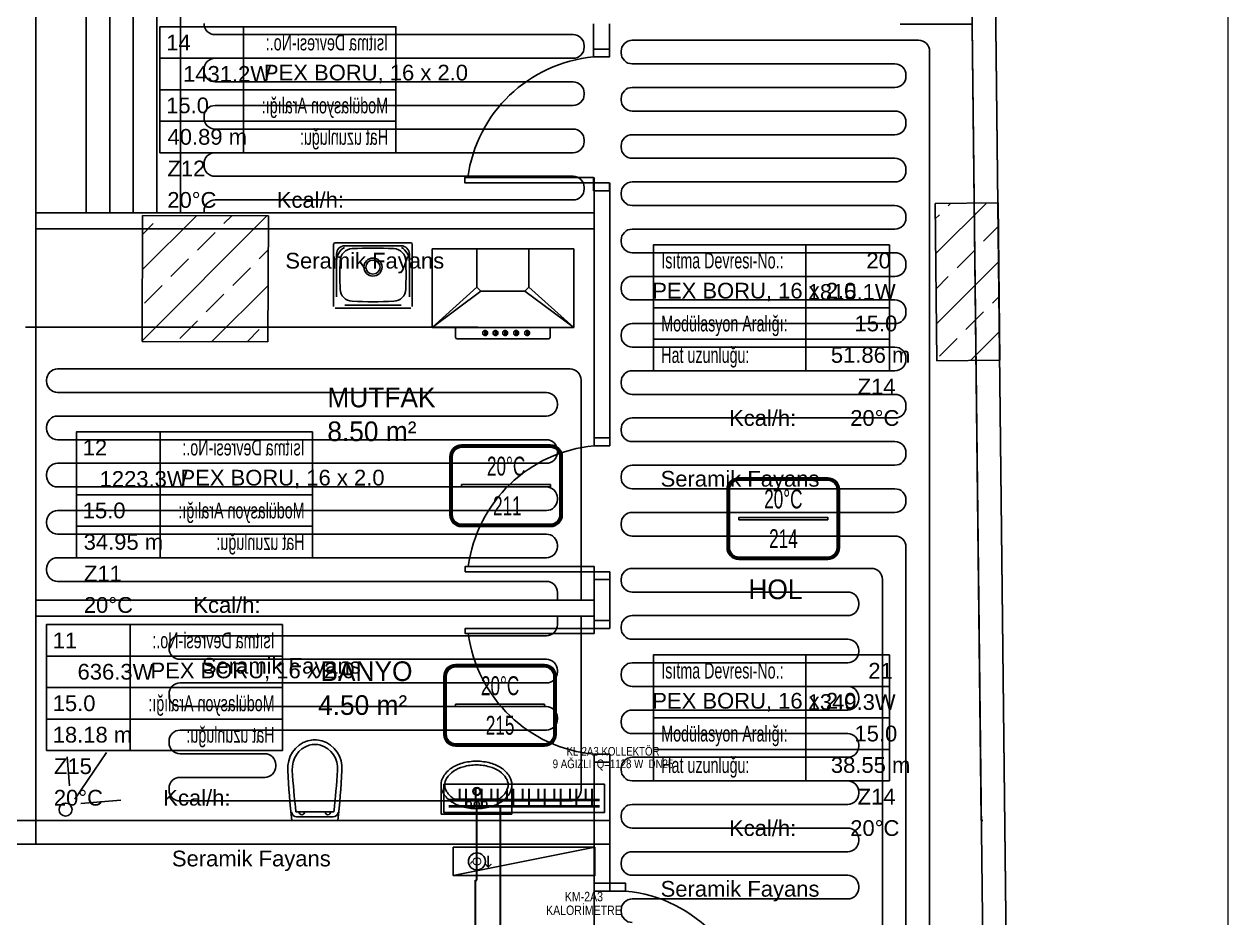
# Model space of a CAD drawing. Header units: centimetres. Extents: x 247996 to 315152, y -468471 to -440326.
# Drawn here: x 288279 to 289044, y -441789 to -441221 of the extents above; entities that cross this region are included whole.
import ezdxf
from ezdxf.enums import TextEntityAlignment as Align

# ---------------------------------------------------------------- set-up
doc = ezdxf.new("R2010")
doc.units = ezdxf.units.CM
doc.linetypes.add('ISITMA DONUS HATTI', pattern=[1.66, 1.57, -0.02, -0.07])
for name, color, linetype, lineweight in [('SCOTT-ANTED', 144, 'CONTINUOUS', 0), ('SCOTT-MTY-ISITMA-DONUS-BORU', 30, 'ISITMA DONUS HATTI', 30), ('SCOTT-MTY-ISITMA-GIDIS-BORU', 10, 'CONTINUOUS', 30)]:
    doc.layers.add(name, color=color, linetype=linetype, lineweight=lineweight)
for name, color, linetype in [('SCOTT-MKDU0', 50, 'CONTINUOUS'), ('SCOTT-MTY-ISIKAYBIMAHAL', 2, 'CONTINUOUS'), ('SCOTT-MTY-KALORIMETRE', 6, 'Continuous'), ('SCOTT-MTY-KOLLETÖR', 7, 'CONTINUOUS'), ('SCOTT-MTY-PEX-BORU', 1, 'CONTINUOUS'), ('SCOTT-MTY-RADYATÖR', 2, 'CONTINUOUS'), ('SCOTT-MTY-SAYAC', 3, 'Continuous'), ('SCOTT-MTY-VANA', 1, 'Continuous')]:
    doc.layers.add(name, color=color, linetype=linetype)
doc.styles.add('MtXpl_Comic_Sans_MS', font='comic.ttf')
doc.styles.add('MTYCAPLT', font='arial.ttf')
doc.styles.add('ROTAS', font='arial.ttf')

# ---------------------------------------------------------------- blocks, each defined once
blk = doc.blocks.new('T-DOLAP')
blk.add_line((-45, -9), (45, 9))
blk.add_lwpolyline([(-45, -9), (45, -9), (45, 9), (-45, 9)], close=True)
blk = doc.blocks.new('T-KALORIMETRE')
for p, q in [((-10, 0), (-6, 0)), ((6, 0), (10, 0))]:
    blk.add_line(p, q)
blk.add_lwpolyline([(-4, 8), (4, 8), (2, 10), (4, 8), (2, 6)])
blk.add_circle((0, 0), 6)
at = {"style": 'ROTAS'}
blk.add_text('Q', height=6, dxfattribs=at).set_placement((0, 0), align=Align.MIDDLE_CENTER)
blk = doc.blocks.new('MTY-RADYATOR MAHAL0')
at = {"layer": 'SCOTT-MTY-ISIKAYBIMAHAL', "color": 2}
for points in [[(-35.71, 18.44), (-35.71, -18.44, 0.414214), (-28.21, -25.94), (28.21, -25.94, 0.414214), (35.71, -18.44), (35.71, 18.44, 0.414214), (28.21, 25.94), (-28.21, 25.94, 0.414214)], [(-34.21, 18.44), (-34.21, -18.44, 0.414214), (-28.21, -24.44), (28.21, -24.44, 0.414214), (34.21, -18.44), (34.21, 18.44, 0.414214), (28.21, 24.44), (-28.21, 24.44, 0.414214)]]:
    blk.add_lwpolyline(points, format="xyb", close=True, dxfattribs=at)
at = {"layer": 'SCOTT-MTY-ISIKAYBIMAHAL', "color": 4}
for points in [[(-35.21, 18.44), (-35.21, -18.44, 0.414214), (-28.21, -25.44), (28.21, -25.44, 0.414214), (35.21, -18.44), (35.21, 18.44, 0.414214), (28.21, 25.44), (-28.21, 25.44, 0.414214)], [(-34.71, 18.44), (-34.71, -18.44, 0.414214), (-28.21, -24.94), (28.21, -24.94, 0.414214), (34.71, -18.44), (34.71, 18.44, 0.414214), (28.21, 24.94), (-28.21, 24.94, 0.414214)]]:
    blk.add_lwpolyline(points, format="xyb", close=True, dxfattribs=at)
at = {"layer": 'SCOTT-MTY-ISIKAYBIMAHAL', "color": 2}
blk.add_lwpolyline([(-28.21, 0.75), (28.21, 0.75), (28.21, -0.75), (-28.21, -0.75)], close=True, dxfattribs=at)
at = {"layer": 'SCOTT-MTY-ISIKAYBIMAHAL', "color": 1, "style": 'MTYCAPLT', "width": 0.65}
for tag, p in [('MAHAL_001', (-14.86, 29.85)), ('NO_001', (-8.34, 6.72))]:
    blk.add_attdef(tag, p, '', height=12, rotation=359.99998, dxfattribs=at)
at = {"layer": 'SCOTT-MTY-ISIKAYBIMAHAL', "color": 4, "style": 'MTYCAPLT', "width": 0.65}
for tag, p in [('DERECE_001', (-22.83, -18.47)), ('ISIKAYBI_001', (-22.73, -41.1))]:
    blk.add_attdef(tag, p, '', height=12, rotation=359.99998, dxfattribs=at)
blk.add_attdef('ALAN', text='', height=12, rotation=359.99998, dxfattribs=at).set_placement((0, -50), align=Align.MIDDLE_CENTER)
blk = doc.blocks.new('MTY-ETIKET')
at = {"layer": 'SCOTT-MTY-RADYATÖR'}
for p, q in [((2.687, 0), (2.687, 8)), ((-7, 6), (8, 6)), ((-7, 4), (8, 4)), ((-7, 2), (8, 2))]:
    blk.add_line(p, q, dxfattribs=at)
blk.add_lwpolyline([(8, 0), (8, 8), (-7, 8), (-7, 0)], close=True, dxfattribs=at)
at = {"layer": 'SCOTT-MTY-RADYATÖR', "style": 'MTYCAPLT', "width": 0.65}
for s, p in [('Isıtma Devresi-No.:', (-6.5, 7)), ('Modülasyon Aralığı:', (-6.5, 3)), ('Hat uzunluğu:', (-6.5, 1))]:
    blk.add_text(s, height=1, rotation=359.99998, dxfattribs=at).set_placement(p, align=Align.MIDDLE_LEFT)
for tag, p in [('NO1_001', (5.8, 6.5)), ('AR_001', (6.25, 2.5)), ('UZ_001', (6.312, 0.509))]:
    blk.add_attdef(tag, p, '', height=1, rotation=359.99998, dxfattribs=at)
at = {"layer": 'SCOTT-MTY-RADYATÖR', "color": 2, "style": 'MTYCAPLT', "width": 0.65}
for tag, p in [('BORU_001', (-7.069, 4.59)), ('YER_001', (2.898, 4.5))]:
    blk.add_attdef(tag, p, '', height=1, dxfattribs=at)

msp = doc.modelspace()

# ---------------------------------------------------------------- linework, layer by layer
at = {"layer": 'SCOTT-ANTED'}
msp.add_line((289044.17, -440326.55), (289044.17, -447826.55), dxfattribs=at)
at = {"layer": 'SCOTT-MKDU0', "color": 8, "ltscale": 0.03}
for p, q in [((288918.86, -443160.12), (288888.56, -440514.39)), ((288888.56, -440514.39), (288918.86, -443160.12)), ((288286.75, -440527.29), (288286.75, -441742.11)), ((288286.75, -441727.11), (288286.75, -440527.29)), ((288286.75, -440527.34), (288286.75, -441727.11)), ((288286.75, -440527.34), (288286.75, -441742.11)), ((288903.86, -443159.51), (288873.73, -440529.34)), ((288887.45, -441727.11), (288873.73, -440529.34)), ((288641.13, -441220.75), (288641.13, -441241.83)), ((288651.13, -441220.75), (288651.13, -441241.83)), ((288881.65, -441220.98), (288835.93, -441220.98)), ((288641.4, -441318.51), (288641.4, -441340.98)), ((288641.4, -441321.83), (288641.4, -441488.91)), ((288651.4, -441321.83), (288651.4, -441383.62)), ((288858.09, -441334.93), (288898.09, -441334.47)), ((288898.09, -441334.47), (288899.24, -441434.46)), ((288641.4, -441340.98), (288286.75, -441340.98)), ((288859.24, -441434.92), (288858.09, -441334.93)), ((288858.46, -441367), (288890.91, -441334.55)), ((288866.46, -441336.55), (288868.2, -441334.81)), ((288354.51, -441342.61), (288354.23, -441422.61)), ((288354.24, -441422.21), (288433.57, -441342.88)), ((288354.39, -441377.16), (288388.82, -441342.72)), ((288354.47, -441354.63), (288361.32, -441347.78)), ((288434.51, -441342.88), (288354.51, -441342.61)), ((288406.22, -441347.78), (288411.2, -441342.8)), ((288434.23, -441422.88), (288434.51, -441342.88)), ((288858.21, -441344.81), (288860.85, -441342.16)), ((288888.91, -441359), (288898.26, -441349.65)), ((288641.13, -441350.98), (288286.75, -441350.98)), ((288389.39, -441364.61), (288400.61, -441353.39)), ((288428.67, -441370.23), (288434.43, -441364.47)), ((288475.94, -441400.4), (288475.94, -441360.97)), ((288476.94, -441359.97), (288524.94, -441359.97)), ((288483.09, -441361.82), (288518.79, -441361.82)), ((288525.94, -441360.97), (288525.94, -441400.4)), ((288538.48, -441363.68), (288566.98, -441363.68)), ((288538.48, -441413.68), (288538.48, -441363.68)), ((288628.48, -441363.68), (288599.98, -441363.68)), ((288628.48, -441413.68), (288628.48, -441363.68)), ((288872.07, -441375.84), (288883.3, -441364.61)), ((288372.55, -441381.45), (288383.77, -441370.23)), ((288477.79, -441394.25), (288477.79, -441367.12)), ((288524.09, -441367.12), (288524.09, -441394.25)), ((288858.97, -441411.39), (288898.52, -441371.84)), ((288411.84, -441387.06), (288423.06, -441375.84)), ((288355.71, -441398.29), (288366.93, -441387.06)), ((288398.59, -441422.76), (288434.36, -441387)), ((288651.4, -441383.62), (288651.4, -441488.91)), ((288858.72, -441389.2), (288866.46, -441381.45)), ((288395, -441403.9), (288406.22, -441392.68)), ((288566.98, -441388.18), (288538.48, -441413.68)), ((288538.48, -441413.68), (288569.48, -441390.68)), ((288597.48, -441390.68), (288628.48, -441413.68)), ((288628.48, -441413.68), (288599.98, -441388.18)), ((288894.52, -441398.29), (288898.77, -441394.04)), ((288524.94, -441401.4), (288476.94, -441401.4)), ((288518.79, -441399.55), (288483.09, -441399.55)), ((288378.16, -441420.74), (288389.39, -441409.52)), ((288877.69, -441415.13), (288888.91, -441403.9)), ((288567.51, -441413.66), (288280.24, -441413.66)), ((288567.51, -441413.66), (288280.24, -441413.66)), ((288420.97, -441422.83), (288428.67, -441415.13)), ((288628.48, -441413.68), (288538.48, -441413.68)), ((288553.47, -441419.98), (288553.47, -441413.68)), ((288571.93, -441415.73), (288571.93, -441418.3)), ((288571.93, -441415.73), (288572.55, -441415.73)), ((288571.93, -441418.3), (288571.93, -441418.81)), ((288572.55, -441415.73), (288572.55, -441418.3)), ((288572.55, -441418.3), (288572.55, -441418.81)), ((288578.51, -441415.73), (288578.51, -441418.3)), ((288578.51, -441415.73), (288579.13, -441415.73)), ((288578.51, -441418.3), (288578.51, -441418.81)), ((288579.13, -441415.73), (288579.13, -441418.3)), ((288579.13, -441418.3), (288579.13, -441418.81)), ((288584.66, -441415.73), (288584.66, -441418.3)), ((288584.66, -441415.73), (288585.28, -441415.73)), ((288584.66, -441418.3), (288584.66, -441418.81)), ((288585.28, -441415.73), (288585.28, -441418.3)), ((288585.28, -441418.3), (288585.28, -441418.81)), ((288591.66, -441415.73), (288591.66, -441418.3)), ((288591.66, -441415.73), (288592.28, -441415.73)), ((288591.66, -441418.3), (288591.66, -441418.8)), ((288592.28, -441415.73), (288592.28, -441418.3)), ((288592.28, -441418.3), (288592.28, -441418.81)), ((288598.65, -441415.73), (288598.65, -441418.3)), ((288598.65, -441415.73), (288599.27, -441415.73)), ((288598.65, -441418.3), (288598.65, -441418.8)), ((288599.27, -441415.73), (288599.27, -441418.3)), ((288599.27, -441418.3), (288599.27, -441418.81)), ((288613.47, -441413.68), (288613.47, -441419.98)), ((288641.4, -441413.66), (288641.13, -441413.66)), ((288641.4, -441413.66), (288641.13, -441413.66)), ((288880.59, -441434.68), (288899.03, -441416.24)), ((288354.23, -441422.61), (288434.23, -441422.88)), ((288612.47, -441420.98), (288554.47, -441420.98)), ((288572.55, -441418.81), (288571.93, -441418.81)), ((288579.13, -441418.81), (288578.51, -441418.81)), ((288584.66, -441418.81), (288585.28, -441418.81)), ((288591.66, -441418.81), (288592.28, -441418.81)), ((288598.65, -441418.81), (288599.27, -441418.81)), ((288860.85, -441431.97), (288872.07, -441420.74)), ((288899.24, -441434.46), (288859.24, -441434.92)), ((288641.4, -441565.59), (288641.4, -441608.23)), ((288651.4, -441568.91), (288651.4, -441604.92)), ((288641.4, -441587.11), (288286.75, -441587.11)), ((288641.4, -441597.11), (288286.75, -441597.11)), ((288311.4, -441713.36), (288331.6, -441683.79)), ((288651.4, -441684.92), (288651.4, -441771.93)), ((288308.15, -441704.94), (288306.73, -441686.57)), ((288641.4, -441689.92), (288641.4, -441771.93)), ((288544.19, -441704.42), (288544.19, -441723.07)), ((288589.22, -441704.42), (288589.22, -441723.07)), ((288315.29, -441716.15), (288340.66, -441714.19)), ((288552.65, -441713.44), (288580.75, -441713.44)), ((288544.19, -441723.07), (288589.22, -441723.07)), ((287807.82, -441727.11), (288651.4, -441727.11)), ((288651.4, -441727.11), (288286.75, -441727.11)), ((288286.75, -441727.11), (288651.4, -441727.11)), ((288887.45, -441727.11), (288888.37, -441727.11)), ((288641.4, -441742.11), (287086.96, -441742.11)), ((287807.82, -441742.11), (288651.4, -441742.11)), ((288641.4, -441892.11), (288641.4, -441742.11))]:
    msp.add_line(p, q, dxfattribs=at)
for points in [[(288651.13, -441236.83), (288651.13, -441241.83), (288641.13, -441241.83), (288641.13, -441236.83), (288651.13, -441236.83)], [(288651.13, -441321.83), (288651.13, -441326.83), (288641.13, -441326.83), (288641.13, -441321.83), (288651.13, -441321.83)], [(288651.4, -441483.91), (288651.4, -441488.91), (288641.4, -441488.91), (288641.4, -441483.91), (288651.4, -441483.91)], [(288651.4, -441568.91), (288651.4, -441573.91), (288641.4, -441573.91), (288641.4, -441568.91), (288651.4, -441568.91)], [(288651.4, -441604.92), (288651.4, -441599.92), (288641.4, -441599.92), (288641.4, -441604.92), (288651.4, -441604.92)], [(288651.4, -441689.92), (288651.4, -441684.92), (288641.4, -441684.92), (288641.4, -441689.92), (288651.4, -441689.92)], [(288641.4, -441766.93), (288641.4, -441771.93), (288661.4, -441771.93), (288661.4, -441766.93), (288641.4, -441766.93)], [(288641.4, -441766.93), (288641.4, -441771.93), (288661.4, -441771.93), (288661.4, -441766.93), (288641.4, -441766.93)], [(288641.4, -441766.93), (288641.4, -441771.93), (288661.4, -441771.93), (288661.4, -441766.93), (288641.4, -441766.93)]]:
    msp.add_lwpolyline(points, dxfattribs=at)
for points in [[(288641.13, -441321.83), (288641.13, -441318.51), (288559.26, -441318.51), (288559.26, -441321.83)], [(288641.4, -441568.91), (288641.4, -441565.59), (288559.53, -441565.59), (288559.53, -441568.91)], [(288641.4, -441604.92), (288641.4, -441608.23), (288559.53, -441608.23), (288559.53, -441604.92)]]:
    msp.add_lwpolyline(points, close=True, dxfattribs=at)
for points in [[(288449.44, -441727.11, -0.01664), (288446.83, -441695.28, -0.351622), (288459.61, -441676.36, -0.068714), (288464.03, -441675.75, -0.068714), (288468.46, -441676.36, -0.351622), (288481.24, -441695.28, -0.01664), (288478.62, -441727.11)], [(288452.01, -441721.55, -0.016866), (288449.7, -441695.09, -0.351778), (288460.43, -441679.13, -0.068022), (288464.03, -441678.63, -0.068022), (288467.64, -441679.13, -0.351778), (288478.37, -441695.09, -0.016866), (288476.05, -441721.55)]]:
    msp.add_lwpolyline(points, format="xyb", close=True, dxfattribs=at)
msp.add_lwpolyline([(288478.9, -441721.67, -0.389191), (288475.56, -441724.74), (288464.03, -441724.74), (288452.51, -441724.74, -0.389191), (288449.16, -441721.67, -0.389191)], format="xyb", dxfattribs=at)
for centre, radius in [((288566.95, -441708.53), 2.52), ((288566.95, -441708.53), 2.12), ((288305.64, -441720.06, 51), 4.14), ((288561.85, -441716.47), 1.56), ((288566.9, -441716.47), 1.56), ((288571.82, -441716.47), 1.56)]:
    msp.add_circle(centre, radius, dxfattribs=at)
for centre, radius, start, end in [((288649.36, -441330.39), 88.95, 95.30809, 172.32526), ((288572.21, -441417.29), 1.54, 100.57538, 259.46205), ((288572.21, -441417.29), 1.54, 282.6235, 77.37669), ((288578.8, -441417.29), 1.54, 100.57538, 259.46205), ((288578.8, -441417.29), 1.54, 282.6235, 77.37669), ((288584.95, -441417.29), 1.54, 100.57538, 259.46205), ((288584.95, -441417.29), 1.54, 282.6235, 77.37669), ((288591.94, -441417.29), 1.54, 100.57538, 259.46205), ((288591.94, -441417.29), 1.54, 282.6235, 77.37669), ((288598.93, -441417.29), 1.54, 100.57538, 259.46205), ((288598.93, -441417.29), 1.54, 282.6235, 77.37669), ((288554.47, -441419.98), 1, 180, 270), ((288612.47, -441419.98), 1, 270, 0), ((288649.63, -441577.47), 88.95, 95.30809, 172.32526), ((288649.63, -441596.36), 88.95, 187.67474, 264.69191), ((288560.35, -441708.03), 17.19, 123.83466, 148.28659), ((288564.19, -441713.75), 24.08, 105.51757, 123.83466), ((288564.19, -441713.75), 21.68, 105.51757, 123.83466), ((288566.7, -441722.8), 33.47, 90, 105.51757), ((288566.7, -441722.8), 31.07, 90, 105.51757), ((288566.7, -441722.8), 33.47, 74.48243, 90), ((288566.7, -441722.8), 31.07, 74.48243, 90), ((288569.21, -441713.75), 21.68, 56.16534, 74.48243), ((288569.21, -441713.75), 24.08, 56.16534, 74.48243), ((288573.05, -441708.03), 17.19, 31.71341, 56.16534), ((288554.51, -441704.42), 10.33, 148.28659, 180), ((288554.51, -441704.42), 7.93, 148.28659, 180), ((288560.35, -441708.03), 14.8, 123.83466, 148.28659), ((288573.05, -441708.03), 14.8, 31.71341, 56.16534), ((288578.89, -441704.42), 7.93, 0, 31.71341), ((288578.89, -441704.42), 10.33, 0, 31.71341), ((288554.51, -441704.42), 10.33, 180, 211.71341), ((288554.51, -441704.42), 7.93, 180, 211.71341), ((288560.35, -441700.81), 14.8, 211.71341, 238.62326), ((288573.05, -441700.81), 14.8, 301.37674, 328.28659), ((288578.89, -441704.42), 7.93, 328.28659, 0), ((288578.89, -441704.42), 10.33, 328.28659, 0), ((288560.35, -441700.81), 17.19, 211.71341, 236.16534), ((288564.19, -441695.09), 24.08, 236.16534, 254.48243), ((288569.21, -441695.09), 24.08, 285.51757, 303.83466), ((288573.05, -441700.81), 17.19, 303.83466, 328.28659), ((288455.73, -441721.55), 1.78, 180, 0), ((288472.34, -441721.55), 1.78, 180, 0), ((288566.7, -441686.04), 33.47, 254.48243, 270), ((288566.7, -441686.04), 33.47, 270, 285.51757), ((288653.74, -441859.18), 87.59, 0.36866, 84.98091), ((288653.74, -441859.18), 87.59, 0.36866, 84.98091), ((288653.74, -441859.18), 87.59, 0.36866, 84.98091)]:
    msp.add_arc(centre, radius, start, end, dxfattribs=at)
at = {"layer": 'SCOTT-MKDU0', "color": 8, "ltscale": 0.03, "extrusion": (0, 0, -1)}
for centre, major_axis, start_param, end_param in [((288476.94, -441360.97), (0.707, 0.707), 3.926991, 5.497787), ((288483.09, -441367.12), (-3.75, 3.75), 5.497787, 7.068583), ((288487.93, -441371.64), (-7.14, 7.14), 5.524757, 6.541187), ((288488.06, -441371.65), (-5.66, 5.66), 5.524757, 7.028844), ((288500.94, -441695.65), (332.25, 0), 4.67265, 4.752129), ((288513.82, -441371.65), (-5.66, 5.66), 0.825137, 2.329224), ((288518.79, -441367.12), (3.75, 3.75), -0.785398, 0.785398), ((288513.94, -441371.64), (7.14, 7.14), -0.258001, 0.758428), ((288524.94, -441360.97), (0.707, 0.707), -0.785398, 0.785398), ((288812.19, -441380.4), (-234.94, 234.94), 5.470817, 5.524757), ((288500.94, -441375.4), (-4.07, 4.07), 3.926991, 10.210176), ((288500.94, -441375.4), (-3.18, 3.18), 3.926991, 10.210176), ((288189.69, -441380.4), (234.94, 234.94), 0.758428, 0.812368), ((288488.06, -441389.14), (5.66, 5.66), 2.395934, 3.900021), ((288513.82, -441389.14), (5.66, 5.66), 0.812368, 2.316455), ((288500.94, -441065.15), (332.25, 0), 1.531058, 1.610536)]:
    msp.add_ellipse(centre, major_axis=major_axis, ratio=1, start_param=start_param, end_param=end_param, dxfattribs=at)
at = {"layer": 'SCOTT-MKDU0', "color": 8, "ltscale": 0.03, "invisible_edges": 1}
for points in [[(288599.98, -441388.18), (288566.98, -441388.18), (288566.98, -441363.68), (288599.98, -441363.68)], [(288566.98, -441388.18), (288599.98, -441388.18), (288597.48, -441390.68), (288569.48, -441390.68)]]:
    msp.add_3dface(points, dxfattribs=at)
at = {"layer": 'SCOTT-MTY-ISITMA-DONUS-BORU'}
for points in [[(288556, -441707), (288556, -441714)], [(288566, -441707), (288566, -441714)], [(288576, -441707), (288576, -441714)], [(288586, -441707), (288586, -441714)], [(288596, -441707), (288596, -441714)], [(288606, -441707), (288606, -441714)], [(288616, -441707), (288616, -441714)], [(288626, -441707), (288626, -441714)], [(288636, -441707), (288636, -441714)], [(288567, -441744), (288567, -441714)], [(288567, -441762), (288567, -441744)], [(288564, -441860), (288566, -441860), (288566, -441765), (288567, -441765), (288567, -441762)]]:
    msp.add_lwpolyline(points, dxfattribs=at)
at = {"layer": 'SCOTT-MTY-ISITMA-DONUS-BORU', "const_width": 1.6}
msp.add_lwpolyline([(288645, -441714), (288549, -441714)], dxfattribs=at)
at = {"layer": 'SCOTT-MTY-ISITMA-GIDIS-BORU'}
for points in [[(288560, -441707), (288560, -441718)], [(288570, -441707), (288570, -441718)], [(288580, -441707), (288580, -441718)], [(288590, -441707), (288590, -441718)], [(288600, -441707), (288600, -441718)], [(288610, -441707), (288610, -441718)], [(288620, -441707), (288620, -441718)], [(288630, -441707), (288630, -441718)], [(288640, -441707), (288640, -441718)], [(288582, -441744), (288582, -441718)], [(288582, -441762), (288582, -441744)], [(288551, -441870), (288582, -441870), (288582, -441762)]]:
    msp.add_lwpolyline(points, dxfattribs=at)
at = {"layer": 'SCOTT-MTY-ISITMA-GIDIS-BORU', "const_width": 1.6}
msp.add_lwpolyline([(288645, -441718), (288549, -441718)], dxfattribs=at)
at = {"layer": 'SCOTT-MTY-KOLLETÖR'}
msp.add_lwpolyline([(288648, -441704), (288546, -441704), (288546, -441722), (288648, -441722)], close=True, dxfattribs=at)
at = {"layer": 'SCOTT-MTY-PEX-BORU'}
for points in [[(288318.64, -441340.98), (288318.64, -440541.58, -0.414214)], [(288348.64, -441340.98), (288348.64, -440813.14, -0.414214)], [(288378.64, -441340.98), (288378.64, -441084.7, -0.414214)], [(288393.64, -441220.7, 0.414214), (288400.64, -441227.7), (288628.14, -441227.7, -0.414214), (288635.14, -441234.7), (288635.14, -441235.7, -0.414214), (288628.14, -441242.7), (288400.64, -441242.7, 0.414214), (288393.64, -441249.7), (288393.64, -441250.7, 0.414214), (288400.64, -441257.7), (288628.14, -441257.7, -0.414214), (288635.14, -441264.7), (288635.14, -441265.7, -0.414214), (288628.14, -441272.7), (288400.64, -441272.7, 0.414214), (288393.64, -441279.7), (288393.64, -441280.7, 0.414214), (288400.64, -441287.7), (288628.14, -441287.7, -0.414214), (288635.14, -441294.7), (288635.14, -441295.7, -0.414214), (288628.14, -441302.7), (288400.64, -441302.7, 0.414214), (288393.64, -441309.7), (288393.64, -441310.7, 0.414214), (288400.64, -441317.7), (288628.14, -441317.7, -0.414214), (288635.14, -441324.7), (288635.14, -441325.7, -0.414214), (288628.14, -441332.7), (288400.64, -441332.7, 0.414214), (288393.64, -441339.7), (288393.64, -441340.98)], [(288854.61, -441892.11), (288854.61, -441238.26, 0.414214), (288847.61, -441231.26), (288665.63, -441231.26, 0.414214), (288658.63, -441238.26), (288658.63, -441239.26, 0.414214), (288665.63, -441246.26), (288832.61, -441246.26, -0.414214), (288839.61, -441253.26), (288839.61, -441254.26, -0.414214), (288832.61, -441261.26), (288665.63, -441261.26, 0.414214), (288658.63, -441268.26), (288658.63, -441269.26, 0.414214), (288665.63, -441276.26), (288832.61, -441276.26, -0.414214), (288839.61, -441283.26), (288839.61, -441284.26, -0.414214), (288832.61, -441291.26), (288665.63, -441291.26, 0.414214), (288658.63, -441298.26), (288658.63, -441299.26, 0.414214), (288665.63, -441306.26), (288832.61, -441306.26, -0.414214), (288839.61, -441313.26), (288839.61, -441314.26, -0.414214), (288832.61, -441321.26), (288665.63, -441321.26, 0.414214), (288658.63, -441328.26), (288658.63, -441329.26, 0.414214), (288665.63, -441336.26), (288832.61, -441336.26, -0.414214), (288839.61, -441343.26), (288839.61, -441344.26, -0.414214), (288832.61, -441351.26), (288665.63, -441351.26, 0.414214), (288658.63, -441358.26), (288658.63, -441359.26, 0.414214), (288665.63, -441366.26), (288832.61, -441366.26, -0.414214), (288839.61, -441373.26), (288839.61, -441374.26, -0.414214), (288832.61, -441381.26), (288665.63, -441381.26, 0.414214), (288658.63, -441388.26), (288658.63, -441389.26, 0.414214), (288665.63, -441396.26), (288832.61, -441396.26, -0.414214), (288839.61, -441403.26), (288839.61, -441404.26, -0.414214), (288832.61, -441411.26), (288665.63, -441411.26, 0.414214), (288658.63, -441418.26), (288658.63, -441419.26, 0.414214), (288665.63, -441426.26), (288832.61, -441426.26, -0.414214), (288839.61, -441433.26), (288839.61, -441434.26, -0.414214), (288832.61, -441441.26), (288665.63, -441441.26, 0.414214), (288658.63, -441448.26), (288658.63, -441449.26, 0.414214), (288665.63, -441456.26), (288832.61, -441456.26, -0.414214), (288839.61, -441463.26), (288839.61, -441464.26, -0.414214), (288832.61, -441471.26), (288665.63, -441471.26, 0.414214), (288658.63, -441478.26), (288658.63, -441479.26, 0.414214), (288665.63, -441486.26), (288832.61, -441486.26, -0.414214), (288839.61, -441493.26), (288839.61, -441494.26, -0.414214), (288832.61, -441501.26), (288665.63, -441501.26, 0.414214), (288658.63, -441508.26), (288658.63, -441509.26, 0.414214), (288665.63, -441516.26), (288832.61, -441516.26, -0.414214), (288839.61, -441523.26), (288839.61, -441524.26, -0.414214), (288832.61, -441531.26), (288665.63, -441531.26, 0.414214), (288658.63, -441538.26), (288658.63, -441539.26, 0.414214), (288665.63, -441546.26), (288832.61, -441546.26, -0.414214), (288839.61, -441553.26), (288839.61, -441892.11)], [(288633.15, -441586.91), (288633.15, -441447.07, 0.414214), (288626.15, -441440.07), (288300.5, -441440.07, 0.414214), (288293.5, -441447.07), (288293.5, -441448.07, 0.414214), (288300.5, -441455.07), (288611.15, -441455.07, -0.414214), (288618.15, -441462.07), (288618.15, -441463.07, -0.414214), (288611.15, -441470.07), (288300.5, -441470.07, 0.414214), (288293.5, -441477.07), (288293.5, -441478.07, 0.414214), (288300.5, -441485.07), (288611.15, -441485.07, -0.414214), (288618.15, -441492.07), (288618.15, -441493.07, -0.414214), (288611.15, -441500.07), (288300.5, -441500.07, 0.414214), (288293.5, -441507.07), (288293.5, -441508.07, 0.414214), (288300.5, -441515.07), (288611.15, -441515.07, -0.414214), (288618.15, -441522.07), (288618.15, -441523.07, -0.414214), (288611.15, -441530.07), (288300.5, -441530.07, 0.414214), (288293.5, -441537.07), (288293.5, -441538.07, 0.414214), (288300.5, -441545.07), (288611.15, -441545.07, -0.414214), (288618.15, -441552.07), (288618.15, -441553.07, -0.414214), (288611.15, -441560.07), (288300.5, -441560.07, 0.414214), (288293.5, -441567.07), (288293.5, -441568.07, 0.414214), (288300.5, -441575.07), (288611.15, -441575.07, -0.414214), (288618.15, -441582.07), (288618.15, -441586.91)], [(288824.61, -441892.11), (288824.61, -441573.83, 0.414214), (288817.61, -441566.83), (288665.63, -441566.83, 0.414214), (288658.63, -441573.83), (288658.63, -441574.83, 0.414214), (288665.63, -441581.83), (288802.61, -441581.83, -0.414214), (288809.61, -441588.83), (288809.61, -441589.83, -0.414214), (288802.61, -441596.83), (288665.63, -441596.83, 0.414214), (288658.63, -441603.83), (288658.63, -441604.83, 0.414214), (288665.63, -441611.83), (288802.61, -441611.83, -0.414214), (288809.61, -441618.83), (288809.61, -441619.83, -0.414214), (288802.61, -441626.83), (288665.63, -441626.83, 0.414214), (288658.63, -441633.83), (288658.63, -441634.83, 0.414214), (288665.63, -441641.83), (288802.61, -441641.83, -0.414214), (288809.61, -441648.83), (288809.61, -441649.83, -0.414214), (288802.61, -441656.83), (288665.63, -441656.83, 0.414214), (288658.63, -441663.83), (288658.63, -441664.83, 0.414214), (288665.63, -441671.83), (288802.61, -441671.83, -0.414214), (288809.61, -441678.83), (288809.61, -441679.83, -0.414214), (288802.61, -441686.83), (288665.63, -441686.83, 0.414214), (288658.63, -441693.83), (288658.63, -441694.83, 0.414214), (288665.63, -441701.83), (288802.61, -441701.83, -0.414214), (288809.61, -441708.83), (288809.61, -441709.83, -0.414214), (288802.61, -441716.83), (288665.63, -441716.83, 0.414214), (288658.63, -441723.83), (288658.63, -441724.83, 0.414214), (288665.63, -441731.83), (288802.61, -441731.83, -0.414214), (288809.61, -441738.83), (288809.61, -441739.83, -0.414214), (288802.61, -441746.83), (288665.63, -441746.83, 0.414214), (288658.63, -441753.83), (288658.63, -441754.83, 0.414214), (288665.63, -441761.83), (288802.61, -441761.83, -0.414214), (288809.61, -441768.83), (288809.61, -441769.83, -0.414214), (288802.61, -441776.83), (288665.63, -441776.83, 0.414214), (288658.63, -441783.83), (288658.63, -441784.83, 0.414214), (288665.63, -441791.83)], [(288633.15, -441597.11), (288633.15, -441707.61, -0.414214), (288626.15, -441714.61), (288378.38, -441714.61, -0.414214), (288371.38, -441707.61), (288371.38, -441706.61, -0.414214), (288378.38, -441699.61), (288432.14, -441699.61, 0.414214), (288439.14, -441692.61), (288439.14, -441691.61, 0.414214), (288432.14, -441684.61), (288378.38, -441684.61, -0.414214), (288371.38, -441677.61), (288371.38, -441676.61, -0.414214), (288378.38, -441669.61), (288611.15, -441669.61, 0.414214), (288618.15, -441662.61), (288618.15, -441661.61, 0.414214), (288611.15, -441654.61), (288378.38, -441654.61, -0.414214), (288371.38, -441647.61), (288371.38, -441646.61, -0.414214), (288378.38, -441639.61), (288611.15, -441639.61, 0.414214), (288618.15, -441632.61), (288618.15, -441631.61, 0.414214), (288611.15, -441624.61), (288378.38, -441624.61, -0.414214), (288371.38, -441617.61), (288371.38, -441616.61, -0.414214), (288378.38, -441609.61), (288611.15, -441609.61, 0.414214), (288618.15, -441602.61), (288618.15, -441597.11)]]:
    msp.add_lwpolyline(points, format="xyb", dxfattribs=at)
for points in [[(288333.64, -440796.58), (288333.64, -441340.98)], [(288363.64, -441068.14), (288363.64, -441340.98)]]:
    msp.add_lwpolyline(points, dxfattribs=at)

# ---------------------------------------------------------------- block references
at = {"layer": 'SCOTT-MTY-KALORIMETRE', "xscale": 0.9, "yscale": 0.9, "rotation": 270}
msp.add_blockref('T-KALORIMETRE', (288567, -441753), dxfattribs=at)
at = {"layer": 'SCOTT-MTY-SAYAC', "rotation": 180}
msp.add_blockref('T-DOLAP', (288597, -441753), dxfattribs=at)
at = {"layer": 'SCOTT-MTY-VANA'}
ref = msp.add_blockref('MTY-ETIKET', (288445.53, -441302.7), dxfattribs=dict(at, xscale=-10, yscale=10))
ref.add_attrib('UZ_001', '40.89 m', (288370.41, -441297.63), dxfattribs={"layer": 'SCOTT-MTY-RADYATÖR', "height": 10, "rotation": 0.00002, "style": 'MTYCAPLT'})
ref.add_attrib('AR_001', '15.0', (288369.54, -441277.63), dxfattribs={"layer": 'SCOTT-MTY-RADYATÖR', "height": 10, "rotation": 0.00002, "style": 'MTYCAPLT'})
ref.add_attrib('NO1_001', '14', (288369.54, -441237.72), dxfattribs={"layer": 'SCOTT-MTY-RADYATÖR', "height": 10, "rotation": 0.00002, "style": 'MTYCAPLT'})
ref.add_attrib('BORU_001', 'PEX BORU, 16 x 2.0', (288431.67, -441256.8), dxfattribs={"layer": 'SCOTT-MTY-RADYATÖR', "height": 10, "style": 'MTYCAPLT'})
ref.add_attrib('NO_001', 'Z12', (288370.35, -441317.72), dxfattribs={"layer": 'SCOTT-MTY-RADYATÖR', "height": 10, "style": 'MTYCAPLT'})
ref.add_attrib('DERECE_001', '20%%DC', (288370.26, -441337.7), dxfattribs={"layer": 'SCOTT-MTY-RADYATÖR', "height": 10, "style": 'MTYCAPLT'})
ref.add_attrib('KCAL/H:_001', 'Kcal/h:', (288439.82, -441337.7), dxfattribs={"layer": 'SCOTT-MTY-RADYATÖR', "height": 10, "style": 'MTYCAPLT'})
ref.add_attrib('MALZEMECINSI_001', 'Seramik Fayans', (288445.27, -441376.31), dxfattribs={"layer": 'SCOTT-MTY-RADYATÖR', "height": 10, "style": 'MTYCAPLT'})
ref.add_attrib('YER_001', '1431.2W', (288380.28, -441257.63), dxfattribs={"layer": 'SCOTT-MTY-RADYATÖR', "height": 10, "style": 'MTYCAPLT'})
ref = msp.add_blockref('MTY-ETIKET', (288749.12, -441441.26), dxfattribs=dict(at, xscale=10, yscale=10))
ref.add_attrib('UZ_001', '51.86 m', (288791.89, -441436.2), dxfattribs={"layer": 'SCOTT-MTY-RADYATÖR', "height": 10, "rotation": 359.99998, "style": 'MTYCAPLT'})
ref.add_attrib('AR_001', '15.0', (288806.88, -441416.2), dxfattribs={"layer": 'SCOTT-MTY-RADYATÖR', "height": 10, "rotation": 359.99998, "style": 'MTYCAPLT'})
ref.add_attrib('NO1_001', '20', (288814.45, -441376.2), dxfattribs={"layer": 'SCOTT-MTY-RADYATÖR', "height": 10, "rotation": 359.99998, "style": 'MTYCAPLT'})
ref.add_attrib('BORU_001', 'PEX BORU, 16 x 2.0', (288678.43, -441395.36), dxfattribs={"layer": 'SCOTT-MTY-RADYATÖR', "height": 10, "style": 'MTYCAPLT'})
ref.add_attrib('NO_001', 'Z14', (288808.91, -441456.28), dxfattribs={"layer": 'SCOTT-MTY-RADYATÖR', "height": 10, "style": 'MTYCAPLT'})
ref.add_attrib('DERECE_001', '20%%DC', (288804.19, -441476.26), dxfattribs={"layer": 'SCOTT-MTY-RADYATÖR', "height": 10, "style": 'MTYCAPLT'})
ref.add_attrib('KCAL/H:_001', 'Kcal/h:', (288727.19, -441476.26), dxfattribs={"layer": 'SCOTT-MTY-RADYATÖR', "height": 10, "style": 'MTYCAPLT'})
ref.add_attrib('MALZEMECINSI_001', 'Seramik Fayans', (288683.71, -441514.88), dxfattribs={"layer": 'SCOTT-MTY-RADYATÖR', "height": 10, "style": 'MTYCAPLT'})
ref.add_attrib('YER_001', '1815.1W', (288777.13, -441396.2), dxfattribs={"layer": 'SCOTT-MTY-RADYATÖR', "height": 10, "style": 'MTYCAPLT'})
ref = msp.add_blockref('MTY-ETIKET', (288392.5, -441560.07), dxfattribs=dict(at, xscale=-10, yscale=10))
ref.add_attrib('UZ_001', '34.95 m', (288317.12, -441555), dxfattribs={"layer": 'SCOTT-MTY-RADYATÖR', "height": 10, "rotation": 0.00002, "style": 'MTYCAPLT'})
ref.add_attrib('AR_001', '15.0', (288316.51, -441535.01), dxfattribs={"layer": 'SCOTT-MTY-RADYATÖR', "height": 10, "rotation": 0.00002, "style": 'MTYCAPLT'})
ref.add_attrib('NO1_001', '12', (288316.51, -441495.09), dxfattribs={"layer": 'SCOTT-MTY-RADYATÖR', "height": 10, "rotation": 0.00002, "style": 'MTYCAPLT'})
ref.add_attrib('BORU_001', 'PEX BORU, 16 x 2.0', (288378.65, -441514.17), dxfattribs={"layer": 'SCOTT-MTY-RADYATÖR', "height": 10, "style": 'MTYCAPLT'})
ref.add_attrib('NO_001', 'Z11', (288317.32, -441575.09), dxfattribs={"layer": 'SCOTT-MTY-RADYATÖR', "height": 10, "style": 'MTYCAPLT'})
ref.add_attrib('DERECE_001', '20%%DC', (288317.24, -441595.07), dxfattribs={"layer": 'SCOTT-MTY-RADYATÖR', "height": 10, "style": 'MTYCAPLT'})
ref.add_attrib('KCAL/H:_001', 'Kcal/h:', (288386.8, -441595.07), dxfattribs={"layer": 'SCOTT-MTY-RADYATÖR', "height": 10, "style": 'MTYCAPLT'})
ref.add_attrib('MALZEMECINSI_001', 'Seramik Fayans', (288392.25, -441633.69), dxfattribs={"layer": 'SCOTT-MTY-RADYATÖR', "height": 10, "style": 'MTYCAPLT'})
ref.add_attrib('YER_001', '1223.3W', (288327.26, -441515), dxfattribs={"layer": 'SCOTT-MTY-RADYATÖR', "height": 10, "style": 'MTYCAPLT'})
ref = msp.add_blockref('MTY-RADYATOR MAHAL0', (288585.49, -441514.32), dxfattribs=dict(at, xscale=-1, rotation=180))
ref.add_attrib('DERECE_001', '20%%DC', (288573.37, -441507.85), dxfattribs={"layer": 'SCOTT-MTY-ISIKAYBIMAHAL', "color": 4, "height": 12, "rotation": 0.00002, "style": 'MTYCAPLT', "width": 0.65})
ref.add_attrib('NO_001', '211', (288577.24, -441533.07), dxfattribs={"layer": 'SCOTT-MTY-ISIKAYBIMAHAL', "color": 1, "height": 12, "rotation": 0.00002, "style": 'MTYCAPLT', "width": 0.65})
ref = msp.add_blockref('MTY-RADYATOR MAHAL0', (288761.64, -441535.21), dxfattribs=dict(at, xscale=-1, rotation=180))
ref.add_attrib('DERECE_001', '20%%DC', (288749.52, -441528.73), dxfattribs={"layer": 'SCOTT-MTY-ISIKAYBIMAHAL', "color": 4, "height": 12, "rotation": 0.00002, "style": 'MTYCAPLT', "width": 0.65})
ref.add_attrib('NO_001', '214', (288752.65, -441553.95), dxfattribs={"layer": 'SCOTT-MTY-ISIKAYBIMAHAL', "color": 1, "height": 12, "rotation": 0.00002, "style": 'MTYCAPLT', "width": 0.65})
ref = msp.add_blockref('MTY-ETIKET', (288373.43, -441682.56), dxfattribs=dict(at, xscale=-10, yscale=10))
ref.add_attrib('UZ_001', '18.18 m', (288297.44, -441677.5), dxfattribs={"layer": 'SCOTT-MTY-RADYATÖR', "height": 10, "rotation": 0.00002, "style": 'MTYCAPLT'})
ref.add_attrib('AR_001', '15.0', (288297.44, -441657.5), dxfattribs={"layer": 'SCOTT-MTY-RADYATÖR', "height": 10, "rotation": 0.00002, "style": 'MTYCAPLT'})
ref.add_attrib('NO1_001', '11', (288297.44, -441617.58), dxfattribs={"layer": 'SCOTT-MTY-RADYATÖR', "height": 10, "rotation": 0.00002, "style": 'MTYCAPLT'})
ref.add_attrib('BORU_001', 'PEX BORU, 16 x 2.0', (288359.57, -441636.66), dxfattribs={"layer": 'SCOTT-MTY-RADYATÖR', "height": 10, "style": 'MTYCAPLT'})
ref.add_attrib('NO_001', 'Z15', (288298.25, -441697.5), dxfattribs={"layer": 'SCOTT-MTY-RADYATÖR', "height": 10, "style": 'MTYCAPLT'})
ref.add_attrib('DERECE_001', '20%%DC', (288298.16, -441717.56), dxfattribs={"layer": 'SCOTT-MTY-RADYATÖR', "height": 10, "style": 'MTYCAPLT'})
ref.add_attrib('KCAL/H:_001', 'Kcal/h:', (288367.72, -441717.56), dxfattribs={"layer": 'SCOTT-MTY-RADYATÖR', "height": 10, "style": 'MTYCAPLT'})
ref.add_attrib('MALZEMECINSI_001', 'Seramik Fayans', (288373.18, -441756.18), dxfattribs={"layer": 'SCOTT-MTY-RADYATÖR', "height": 10, "style": 'MTYCAPLT'})
ref.add_attrib('YER_001', '636.3W', (288313.24, -441637.5), dxfattribs={"layer": 'SCOTT-MTY-RADYATÖR', "height": 10, "style": 'MTYCAPLT'})
ref = msp.add_blockref('MTY-ETIKET', (288749.12, -441701.83), dxfattribs=dict(at, xscale=10, yscale=10))
ref.add_attrib('UZ_001', '38.55 m', (288791.89, -441696.76), dxfattribs={"layer": 'SCOTT-MTY-RADYATÖR', "height": 10, "rotation": 359.99998, "style": 'MTYCAPLT'})
ref.add_attrib('AR_001', '15.0', (288806.88, -441676.76), dxfattribs={"layer": 'SCOTT-MTY-RADYATÖR', "height": 10, "rotation": 359.99998, "style": 'MTYCAPLT'})
ref.add_attrib('NO1_001', '21', (288815.68, -441636.85), dxfattribs={"layer": 'SCOTT-MTY-RADYATÖR', "height": 10, "rotation": 359.99998, "style": 'MTYCAPLT'})
ref.add_attrib('BORU_001', 'PEX BORU, 16 x 2.0', (288678.43, -441655.93), dxfattribs={"layer": 'SCOTT-MTY-RADYATÖR', "height": 10, "style": 'MTYCAPLT'})
ref.add_attrib('NO_001', 'Z14', (288808.91, -441716.85), dxfattribs={"layer": 'SCOTT-MTY-RADYATÖR', "height": 10, "style": 'MTYCAPLT'})
ref.add_attrib('DERECE_001', '20%%DC', (288804.19, -441736.83), dxfattribs={"layer": 'SCOTT-MTY-RADYATÖR', "height": 10, "style": 'MTYCAPLT'})
ref.add_attrib('KCAL/H:_001', 'Kcal/h:', (288727.19, -441736.83), dxfattribs={"layer": 'SCOTT-MTY-RADYATÖR', "height": 10, "style": 'MTYCAPLT'})
ref.add_attrib('MALZEMECINSI_001', 'Seramik Fayans', (288683.71, -441775.44), dxfattribs={"layer": 'SCOTT-MTY-RADYATÖR', "height": 10, "style": 'MTYCAPLT'})
ref.add_attrib('YER_001', '1349.3W', (288777.13, -441656.76), dxfattribs={"layer": 'SCOTT-MTY-RADYATÖR', "height": 10, "style": 'MTYCAPLT'})
ref = msp.add_blockref('MTY-RADYATOR MAHAL0', (288581.66, -441653.86), dxfattribs=dict(at, xscale=-1, rotation=180))
ref.add_attrib('DERECE_001', '20%%DC', (288569.55, -441647.39), dxfattribs={"layer": 'SCOTT-MTY-ISIKAYBIMAHAL', "color": 4, "height": 12, "rotation": 0.00002, "style": 'MTYCAPLT', "width": 0.65})
ref.add_attrib('NO_001', '215', (288572.63, -441672.51), dxfattribs={"layer": 'SCOTT-MTY-ISIKAYBIMAHAL', "color": 1, "height": 12, "rotation": 0.00002, "style": 'MTYCAPLT', "width": 0.65})

# ---------------------------------------------------------------- texts
at = {"layer": 'SCOTT-MKDU0', "color": 8, "ltscale": 0.03, "style": 'MtXpl_Comic_Sans_MS'}
for s, p in [('MUTFAK', (288471.97, -441464.48)), ('8.50 m²', (288471.92, -441485.97)), ('HOL', (288739.49, -441586.37)), ('BANYO', (288467.53, -441638.39)), ('4.50 m²', (288466.03, -441659.92))]:
    msp.add_text(s, height=12.5, dxfattribs=at).set_placement(p)
at = {"layer": 'SCOTT-MTY-KALORIMETRE', "style": 'ROTAS', "width": 0.8}
for s, p in [('KM-2A3', (288634.98, -441775.35)), ('KALORİMETRE', (288634.98, -441784.05))]:
    msp.add_text(s, height=6, dxfattribs=at).set_placement(p, align=Align.MIDDLE_CENTER)
at = {"layer": 'SCOTT-MTY-KOLLETÖR', "style": 'ROTAS', "width": 0.8}
for s, p in [('KL-2A3 KOLLEKTÖR', (288653.46, -441683.04)), ('9 AĞIZLI  Q=1128 W  DN25', (288653.46, -441691.01))]:
    msp.add_text(s, height=5.5, dxfattribs=at).set_placement(p, align=Align.MIDDLE_CENTER)

doc.saveas('drawing.dxf')
